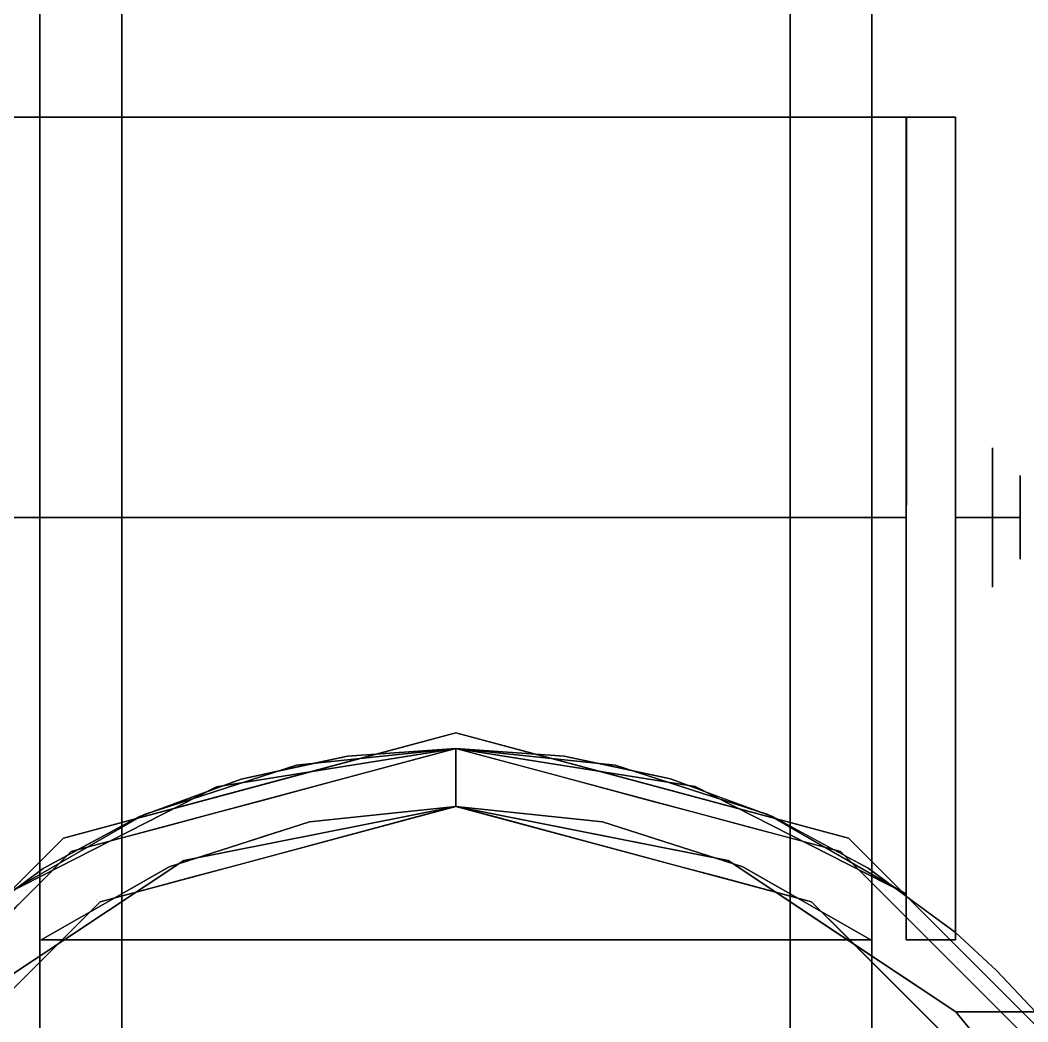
# Model space of a CAD drawing. Header units: millimetres. Extents: x -1 to 1346, y -1098 to 14.
# Drawn here: x 1257.22 to 1303.36, y -58.93 to -13.07 of the extents above; entities that cross this region are included whole.
import ezdxf

# ---------------------------------------------------------------- set-up
doc = ezdxf.new("R2010")
doc.units = ezdxf.units.MM
doc.layers.add('IQ_200_3D', color=1, linetype='Continuous')
doc.layers.add('IQ_204_3D', color=7, linetype='Continuous')

# ---------------------------------------------------------------- blocks, each defined once
blk = doc.blocks.new('hpp_cutout_2c_l_3d')
at = {"layer": 'IQ_200_3D'}
mesh = blk.add_polyface(dxfattribs=at)
corners = [(1345, 0, 50), (0, 0, 50), (0, -700, 50), (1345, -700, 50)]
mesh.append_faces([[corners[k] for k in face] for face in [(0, 1, 2, 3)]])
mesh = blk.add_polyface(dxfattribs=at)
corners = [(1345, -700, 0), (0, -700, 0), (0, 0, 0), (1345, 0, 0)]
mesh.append_faces([[corners[k] for k in face] for face in [(0, 1, 2, 3)]])

msp = doc.modelspace()

# ---------------------------------------------------------------- linework, layer by layer
at = {"layer": 'IQ_200_3D'}
msp.add_3dface([(1343, -645, 155), (2, -645, 155), (2, 0, 155), (1343, 0, 155)], dxfattribs=at)
at = {"layer": 'IQ_204_3D'}
for points, invisible_edges in [([(1258.123, -6.019, 60.489), (1258.123, -17.408, 76.165), (1258.123, -13.796, 96.569), (1258.123, 3.88, 82.473)], 10), ([(1258.123, -13.796, 5.031), (1258.123, -17.408, 25.435), (1258.123, -6.019, 41.111), (1258.123, 3.88, 19.127)], 5), ([(1296.223, -6.019, 60.489), (1296.223, 3.88, 82.473), (1296.223, -13.796, 96.569), (1296.223, -17.408, 76.165)], 5), ([(1296.223, -13.796, 5.031), (1296.223, 3.88, 19.127), (1296.223, -6.019, 41.111), (1296.223, -17.408, 25.435)], 10), ([(1258.123, -4.958, 89.521), (1258.123, -13.796, 96.569), (1296.223, -13.796, 96.569), (1296.223, -4.958, 89.521)], 10), ([(1296.223, -13.796, 5.031), (1258.123, -13.796, 5.031), (1258.123, -4.958, 12.079), (1296.223, -4.958, 12.079)], 5), ([(1261.871, -6.019, 60.489), (1261.871, -11.714, 68.327), (1258.123, -17.408, 76.165), (1258.123, -11.714, 68.327)], 10), ([(1261.871, -35.837, 57.038), (1261.871, -17.408, 76.165), (1261.871, -6.019, 60.489), (1261.871, -30.435, 53.919)], 5), ([(1261.871, -30.435, 47.681), (1261.871, -30.435, 53.919), (1261.871, -6.019, 60.489), (1261.871, -6.019, 41.111)], 10), ([(1261.871, -35.837, 44.562), (1261.871, -30.435, 47.681), (1261.871, -6.019, 41.111), (1261.871, -17.408, 25.435)], 10), ([(1292.474, -6.019, 41.111), (1292.474, -6.019, 60.489), (1292.474, -17.408, 76.165), (1292.474, -30.435, 53.919)], 12), ([(1292.474, -30.435, 53.919), (1292.474, -30.435, 47.681), (1292.474, -17.408, 25.435), (1292.474, -6.019, 41.111)], 10), ([(1292.474, -17.408, 25.435), (1296.223, -11.714, 33.273), (1296.223, -6.019, 41.111), (1292.474, -11.714, 33.273)], 5), ([(1292.474, -6.019, 60.489), (1296.223, -11.714, 68.327), (1296.223, -17.408, 76.165), (1292.474, -11.714, 68.327)], 5), ([(1258.123, -17.408, 25.435), (1261.871, -17.408, 25.435), (1261.871, -11.714, 33.273), (1258.123, -11.714, 33.273)], 5), ([(1261.871, -11.714, 68.327), (1261.871, -11.714, 68.327), (1261.871, -17.408, 76.165), (1258.123, -17.408, 76.165)], 13), ([(1296.223, -11.714, 33.273), (1296.223, -11.714, 33.273), (1292.474, -17.408, 25.435), (1296.223, -17.408, 25.435)], 6), ([(1296.223, -17.408, 76.165), (1296.223, -17.408, 76.165), (1292.474, -17.408, 76.165), (1292.474, -11.714, 68.327)], 11), ([(1296.223, -21.84, 3.195), (1296.223, -21.84, 3.195), (1258.123, -13.796, 5.031), (1296.223, -13.796, 5.031)], 6), ([(1296.223, -13.796, 96.569), (1296.223, -13.796, 96.569), (1258.123, -13.796, 96.569), (1296.223, -21.84, 98.405)], 6), ([(1258.123, -24.817, 2.515), (1258.123, -24.817, 2.515), (1258.123, -13.796, 5.031), (1296.223, -21.84, 3.195)], 13), ([(1258.123, -24.817, 99.085), (1258.123, -24.817, 99.085), (1296.223, -21.84, 98.405), (1258.123, -13.796, 96.569)], 6), ([(1258.123, -17.408, 76.165), (1258.123, -35.837, 82.153), (1258.123, -35.837, 101.6), (1258.123, -13.796, 96.569)], 8), ([(1258.123, -35.837), (1258.123, -35.837, 19.447), (1258.123, -17.408, 25.435), (1258.123, -13.796, 5.031)], 4), ([(1296.223, -17.408, 76.165), (1296.223, -13.796, 96.569), (1296.223, -35.837, 101.6), (1296.223, -35.837, 82.153)], 1), ([(1296.223, -35.837), (1296.223, -13.796, 5.031), (1296.223, -17.408, 25.435), (1296.223, -35.837, 19.447)], 2), ([(1267.334, -47.818, 109.985), (1267.334, -47.818, 109.985), (1272.201, -46.768, 109.985), (1254.273, -17.504, 109.985)], 13), ([(1277.173, -46.416, 109.985), (1277.173, -46.416, 109.985), (1254.273, -17.504, 109.985), (1272.201, -46.768, 109.985)], 6), ([(1262.659, -49.544, 109.985), (1262.659, -49.544, 109.985), (1267.334, -47.818, 109.985), (1254.273, -17.504, 109.985)], 13), ([(1254.273, -17.504, 109.985), (1254.273, -17.504, 109.985), (1254.273, -54.873, 109.985), (1258.273, -51.915, 109.985)], 9), ([(1254.273, -17.504, 109.985), (1254.273, -17.504, 109.985), (1258.273, -51.915, 109.985), (1262.659, -49.544, 109.985)], 11), ([(1254.273, -17.504, 109.985), (1277.173, -46.416, 109.985), (1282.137, -46.767, 109.985), (1300.043, -17.504, 109.985)], 5), ([(1300.043, -17.504, 109.985), (1297.784, -17.504, 105.995), (1256.532, -17.504, 105.995), (1254.273, -17.504, 109.985)], 5), ([(1256.532, -17.504, 105.995), (1256.532, -17.504, 105.995), (1262.894, -49.439, 105.995), (1256.532, -53.096, 105.995)], 2), ([(1277.173, -46.416, 105.995), (1277.173, -46.416, 105.995), (1269.875, -47.18, 105.995), (1256.532, -17.504, 105.995)], 13), ([(1262.894, -49.439, 105.995), (1262.894, -49.439, 105.995), (1256.532, -17.504, 105.995), (1269.875, -47.18, 105.995)], 6), ([(1256.532, -17.504, 105.995), (1297.813, -17.504, 105.995), (1284.471, -47.18, 105.995), (1277.173, -46.416, 105.995)], 10), ([(1258.123, -26.623, 22.441), (1261.871, -26.623, 22.441), (1261.871, -17.408, 25.435), (1258.123, -17.408, 25.435)], 5), ([(1258.123, -17.408, 76.165), (1258.123, -17.408, 76.165), (1261.871, -24.406, 78.439), (1258.123, -26.623, 79.159)], 6), ([(1261.871, -24.406, 78.439), (1261.871, -24.406, 78.439), (1258.123, -17.408, 76.165), (1261.871, -17.408, 76.165)], 6), ([(1261.871, -17.408, 76.165), (1261.871, -17.408, 76.165), (1261.871, -35.837, 57.038), (1261.871, -35.837, 82.153)], 2), ([(1261.871, -17.408, 25.435), (1261.871, -17.408, 25.435), (1261.871, -35.837, 19.447), (1261.871, -35.837, 44.562)], 9), ([(1286.997, -47.813, 109.985), (1286.997, -47.813, 109.985), (1300.043, -17.504, 109.985), (1282.137, -46.767, 109.985)], 6), ([(1291.452, -49.439, 105.995), (1291.452, -49.439, 105.995), (1284.471, -47.18, 105.995), (1297.813, -17.504, 105.995)], 13), ([(1300.043, -17.504, 109.985), (1300.043, -17.504, 109.985), (1286.997, -47.813, 109.985), (1291.665, -49.535, 109.985)], 11), ([(1297.813, -17.504, 105.995), (1297.813, -17.504, 105.995), (1297.784, -53.074, 105.995), (1291.452, -49.439, 105.995)], 9), ([(1296.046, -51.898, 109.985), (1296.046, -51.898, 109.985), (1300.043, -17.504, 109.985), (1291.665, -49.535, 109.985)], 6), ([(1292.474, -30.435, 53.919), (1292.474, -17.408, 76.165), (1292.474, -35.837, 82.153), (1292.474, -35.837, 57.038)], 1), ([(1292.474, -30.435, 47.681), (1292.474, -35.837, 44.562), (1292.474, -35.837, 19.447), (1292.474, -17.408, 25.435)], 8), ([(1296.223, -17.408, 25.435), (1296.223, -17.408, 25.435), (1292.474, -17.408, 25.435), (1296.223, -24.406, 23.161)], 6), ([(1296.223, -17.408, 76.165), (1296.223, -17.408, 76.165), (1292.474, -24.406, 78.439), (1292.474, -17.408, 76.165)], 11), ([(1296.223, -24.406, 23.161), (1296.223, -24.406, 23.161), (1292.474, -17.408, 25.435), (1292.474, -26.623, 22.441)], 11), ([(1292.474, -24.406, 78.439), (1292.474, -24.406, 78.439), (1296.223, -17.408, 76.165), (1296.223, -26.623, 79.159)], 11), ([(1300.043, -17.504, 109.985), (1300.043, -17.504, 109.985), (1296.046, -51.898, 109.985), (1300.043, -54.848, 109.985)], 2), ([(1300.043, -17.504, 109.985), (1300.043, -17.504, 52.261), (1297.784, -17.504, 52.261), (1297.784, -17.504, 105.995)], 8), ([(1297.784, -17.504, 52.261), (1297.784, -18.146, 47.385), (1297.784, -20.028, 42.842), (1297.784, -53.074, 52.717)], 12), ([(1297.784, -53.074, 105.995), (1297.784, -17.504, 105.995), (1297.784, -17.504, 52.261), (1297.784, -53.074, 52.717)], 4), ([(1300.043, -17.504, 52.261), (1300.043, -18.146, 47.385), (1297.784, -18.146, 47.385), (1297.784, -17.504, 52.261)], 2), ([(1300.043, -18.146, 47.385), (1300.043, -17.504, 52.261), (1300.043, -17.504, 109.985), (1300.043, -54.848, 52.717)], 12), ([(1300.043, -17.504, 109.985), (1300.043, -17.504, 109.985), (1300.043, -54.848, 109.985), (1300.043, -54.848, 52.717)], 9), ([(1300.043, -18.146, 47.385), (1300.043, -20.028, 42.842), (1297.784, -20.028, 42.842), (1297.784, -18.146, 47.385)], 10), ([(1300.043, -23.022, 38.941), (1300.043, -20.028, 42.842), (1300.043, -18.146, 47.385), (1300.043, -54.848, 52.717)], 12), ([(1297.784, -20.028, 42.842), (1297.784, -20.028, 42.842), (1297.784, -23.022, 38.941), (1297.784, -53.074, 52.717)], 13), ([(1300.043, -20.028, 42.842), (1300.043, -23.022, 38.941), (1297.784, -23.022, 38.941), (1297.784, -20.028, 42.842)], 10), ([(1258.123, -24.817, 2.515), (1258.123, -24.817, 2.515), (1296.223, -21.84, 3.195), (1296.223, -35.837)], 11), ([(1296.223, -21.84, 98.405), (1296.223, -21.84, 98.405), (1258.123, -24.817, 99.085), (1296.223, -35.837, 101.6)], 6), ([(1297.784, -23.022, 38.941), (1297.784, -26.923, 35.947), (1297.784, -31.466, 34.065), (1297.784, -53.074, 52.717)], 12), ([(1300.043, -23.022, 38.941), (1300.043, -26.923, 35.947), (1297.784, -26.923, 35.947), (1297.784, -23.022, 38.941)], 10), ([(1300.043, -31.466, 34.065), (1300.043, -26.923, 35.947), (1300.043, -23.022, 38.941), (1300.043, -54.848, 52.717)], 12), ([(1258.123, -26.623, 79.159), (1258.123, -26.623, 79.159), (1261.871, -24.406, 78.439), (1261.871, -30.122, 80.296)], 11), ([(1296.223, -30.122, 21.304), (1296.223, -30.122, 21.304), (1296.223, -24.406, 23.161), (1292.474, -26.623, 22.441)], 13), ([(1292.474, -30.122, 80.296), (1292.474, -30.122, 80.296), (1292.474, -24.406, 78.439), (1296.223, -26.623, 79.159)], 13), ([(1258.123, -24.817, 2.515), (1258.123, -24.817, 2.515), (1296.223, -35.837), (1258.123, -35.837)], 2), ([(1258.123, -24.817, 99.085), (1258.123, -24.817, 99.085), (1258.123, -35.837, 101.6), (1296.223, -35.837, 101.6)], 9), ([(1258.123, -35.837, 19.447), (1261.871, -35.837, 19.447), (1261.871, -26.623, 22.441), (1258.123, -26.623, 22.441)], 4), ([(1258.123, -26.623, 79.159), (1258.123, -26.623, 79.159), (1261.871, -30.122, 80.296), (1258.123, -35.837, 82.153)], 6), ([(1296.223, -35.837, 82.153), (1296.223, -35.837, 82.153), (1292.474, -30.122, 80.296), (1296.223, -26.623, 79.159)], 6), ([(1292.474, -35.837, 19.447), (1292.474, -35.837, 19.447), (1296.223, -30.122, 21.304), (1292.474, -26.623, 22.441)], 6), ([(1300.043, -26.923, 35.947), (1300.043, -31.466, 34.065), (1297.784, -31.466, 34.065), (1297.784, -26.923, 35.947)], 10), ([(1256.532, -35.837, 44.562), (1256.532, -30.435, 47.681), (1261.871, -30.435, 47.681), (1261.871, -35.837, 44.562)], 2), ([(1261.871, -30.435, 53.919), (1261.871, -30.435, 47.681), (1256.532, -30.435, 47.681), (1256.532, -30.435, 53.919)], 10), ([(1256.532, -30.435, 53.919), (1256.532, -35.837, 57.038), (1261.871, -35.837, 57.038), (1261.871, -30.435, 53.919)], 8), ([(1261.871, -30.122, 80.296), (1261.871, -30.122, 80.296), (1261.871, -35.837, 82.153), (1258.123, -35.837, 82.153)], 9), ([(1296.223, -30.122, 21.304), (1296.223, -30.122, 21.304), (1292.474, -35.837, 19.447), (1296.223, -35.837, 19.447)], 2), ([(1292.474, -30.122, 80.296), (1292.474, -30.122, 80.296), (1296.223, -35.837, 82.153), (1292.474, -35.837, 82.153)], 2), ([(1292.474, -30.435, 47.681), (1297.784, -30.435, 47.681), (1297.784, -35.837, 44.562), (1292.474, -35.837, 44.562)], 1), ([(1292.474, -30.435, 53.919), (1297.784, -30.435, 53.919), (1297.784, -30.435, 47.681), (1292.474, -30.435, 47.681)], 5), ([(1292.474, -35.837, 57.038), (1297.784, -35.837, 57.038), (1297.784, -30.435, 53.919), (1292.474, -30.435, 53.919)], 4), ([(1297.784, -30.435, 47.681), (1297.784, -30.435, 53.919), (1297.784, -35.837, 57.038), (1297.784, -35.837, 50.8)], 8), ([(1297.784, -35.837, 50.8), (1297.784, -35.837, 50.8), (1297.784, -35.837, 44.562), (1297.784, -30.435, 47.681)], 9), ([(1297.784, -31.466, 34.065), (1297.784, -36.342, 33.423), (1297.784, -41.217, 34.065), (1297.784, -53.074, 52.717)], 12), ([(1297.784, -36.342, 33.423), (1297.784, -31.466, 34.065), (1300.043, -31.466, 34.065), (1300.043, -36.342, 33.423)], 10), ([(1300.043, -41.217, 34.065), (1300.043, -36.342, 33.423), (1300.043, -31.466, 34.065), (1300.043, -54.848, 52.717)], 12), ([(1300.043, -32.65, 50.8), (1301.747, -32.65, 50.8), (1301.747, -35.837, 47.612), (1300.043, -35.837, 47.612)], 1), ([(1301.747, -32.65, 50.8), (1300.043, -32.65, 50.8), (1300.043, -35.837, 53.988), (1301.747, -35.837, 53.988)], 1), ([(1301.747, -32.65, 50.8), (1303.017, -33.92, 50.8), (1303.017, -35.837, 48.882), (1301.747, -35.837, 47.612)], 1), ([(1301.747, -35.837, 53.988), (1301.747, -35.837, 53.988), (1303.017, -35.837, 52.718), (1301.747, -32.65, 50.8)], 4), ([(1303.017, -33.92, 50.8), (1303.017, -33.92, 50.8), (1301.747, -32.65, 50.8), (1303.017, -35.837, 52.718)], 6), ([(1256.532, -35.837, 57.038), (1256.532, -41.239, 53.919), (1261.871, -41.239, 53.919), (1261.871, -35.837, 57.038)], 2), ([(1256.532, -41.239, 47.681), (1256.532, -35.837, 44.562), (1261.871, -35.837, 44.562), (1261.871, -41.239, 47.681)], 8), ([(1258.123, -46.858, 99.085), (1258.123, -46.858, 99.085), (1296.223, -35.837, 101.6), (1258.123, -35.837, 101.6)], 2), ([(1258.123, -46.858, 99.085), (1258.123, -46.858, 99.085), (1296.223, -49.835, 98.405), (1296.223, -35.837, 101.6)], 11), ([(1296.223, -49.835, 3.195), (1296.223, -49.835, 3.195), (1258.123, -46.858, 2.515), (1296.223, -35.837)], 6), ([(1258.123, -46.858, 2.515), (1258.123, -46.858, 2.515), (1258.123, -35.837), (1296.223, -35.837)], 9), ([(1258.123, -54.266, 76.165), (1258.123, -57.879, 96.569), (1258.123, -35.837, 101.6), (1258.123, -35.837, 82.153)], 1), ([(1258.123, -35.837), (1258.123, -57.879, 5.031), (1258.123, -54.266, 25.435), (1258.123, -35.837, 19.447)], 2), ([(1258.123, -35.837, 82.153), (1261.871, -35.837, 82.153), (1261.871, -45.052, 79.159), (1258.123, -45.052, 79.159)], 4), ([(1261.871, -41.553, 21.304), (1261.871, -41.553, 21.304), (1261.871, -35.837, 19.447), (1258.123, -35.837, 19.447)], 9), ([(1258.123, -45.052, 22.441), (1258.123, -45.052, 22.441), (1261.871, -41.553, 21.304), (1258.123, -35.837, 19.447)], 6), ([(1261.871, -41.239, 53.919), (1261.871, -54.266, 76.165), (1261.871, -35.837, 82.153), (1261.871, -35.837, 57.038)], 1), ([(1261.871, -35.837, 44.562), (1261.871, -54.266, 25.435), (1261.871, -65.656, 41.111), (1261.871, -41.239, 47.681)], 5), ([(1261.871, -35.837, 19.447), (1261.871, -35.837, 19.447), (1261.871, -54.266, 25.435), (1261.871, -35.837, 44.562)], 4), ([(1292.474, -35.837, 57.038), (1292.474, -54.266, 76.165), (1292.474, -65.656, 60.489), (1292.474, -41.239, 53.919)], 5), ([(1292.474, -54.266, 76.165), (1292.474, -54.266, 76.165), (1292.474, -35.837, 57.038), (1292.474, -35.837, 82.153)], 2), ([(1292.474, -35.837, 44.562), (1292.474, -41.239, 47.681), (1292.474, -65.656, 41.111), (1292.474, -54.266, 25.435)], 10), ([(1292.474, -35.837, 44.562), (1292.474, -35.837, 44.562), (1292.474, -54.266, 25.435), (1292.474, -35.837, 19.447)], 2), ([(1296.223, -41.553, 80.296), (1296.223, -41.553, 80.296), (1292.474, -35.837, 82.153), (1296.223, -35.837, 82.153)], 2), ([(1292.474, -41.553, 21.304), (1292.474, -41.553, 21.304), (1296.223, -35.837, 19.447), (1292.474, -35.837, 19.447)], 2), ([(1296.223, -35.837, 19.447), (1296.223, -35.837, 19.447), (1292.474, -41.553, 21.304), (1296.223, -45.052, 22.441)], 6), ([(1292.474, -35.837, 82.153), (1292.474, -35.837, 82.153), (1296.223, -41.553, 80.296), (1292.474, -45.052, 79.159)], 6), ([(1292.474, -41.239, 53.919), (1297.784, -41.239, 53.919), (1297.784, -35.837, 57.038), (1292.474, -35.837, 57.038)], 1), ([(1292.474, -35.837, 44.562), (1297.784, -35.837, 44.562), (1297.784, -41.239, 47.681), (1292.474, -41.239, 47.681)], 4), ([(1296.223, -54.266, 76.165), (1296.223, -35.837, 82.153), (1296.223, -35.837, 101.6), (1296.223, -57.879, 96.569)], 8), ([(1296.223, -35.837), (1296.223, -35.837, 19.447), (1296.223, -54.266, 25.435), (1296.223, -57.879, 5.031)], 4), ([(1297.784, -41.239, 47.681), (1297.784, -35.837, 50.8), (1297.784, -35.837, 57.038), (1297.784, -41.239, 53.919)], 1), ([(1297.784, -35.837, 50.8), (1297.784, -35.837, 50.8), (1297.784, -41.239, 47.681), (1297.784, -35.837, 44.562)], 2), ([(1300.043, -39.025, 50.8), (1301.747, -39.025, 50.8), (1301.747, -35.837, 53.988), (1300.043, -35.837, 53.988)], 1), ([(1301.747, -39.025, 50.8), (1300.043, -39.025, 50.8), (1300.043, -35.837, 47.612), (1301.747, -35.837, 47.612)], 1), ([(1301.747, -35.837, 53.988), (1301.747, -35.837, 53.988), (1303.017, -37.755, 50.8), (1303.017, -35.837, 52.718)], 2), ([(1301.747, -39.025, 50.8), (1301.747, -39.025, 50.8), (1303.017, -37.755, 50.8), (1301.747, -35.837, 53.988)], 6), ([(1301.747, -35.837, 47.612), (1301.747, -35.837, 47.612), (1303.017, -35.837, 48.882), (1301.747, -39.025, 50.8)], 4), ([(1303.017, -37.755, 50.8), (1303.017, -37.755, 50.8), (1301.747, -39.025, 50.8), (1303.017, -35.837, 48.882)], 6), ([(1300.043, -36.342, 33.423), (1300.043, -41.217, 34.065), (1297.784, -41.217, 34.065), (1297.784, -36.342, 33.423)], 10), ([(1261.871, -41.239, 47.681), (1261.871, -41.239, 53.919), (1256.532, -41.239, 53.919), (1256.532, -41.239, 47.681)], 10), ([(1261.871, -65.656, 41.111), (1261.871, -65.656, 60.489), (1261.871, -54.266, 76.165), (1261.871, -41.239, 53.919)], 12), ([(1261.871, -41.239, 53.919), (1261.871, -41.239, 53.919), (1261.871, -41.239, 47.681), (1261.871, -65.656, 41.111)], 13), ([(1292.474, -41.239, 47.681), (1292.474, -41.239, 53.919), (1292.474, -65.656, 60.489), (1292.474, -65.656, 41.111)], 10), ([(1292.474, -41.239, 47.681), (1297.784, -41.239, 47.681), (1297.784, -41.239, 53.919), (1292.474, -41.239, 53.919)], 5), ([(1297.784, -49.662, 38.941), (1297.784, -53.074, 52.717), (1297.784, -41.217, 34.065), (1297.784, -45.76, 35.947)], 3), ([(1300.043, -41.217, 34.065), (1300.043, -45.76, 35.947), (1297.784, -45.76, 35.947), (1297.784, -41.217, 34.065)], 10), ([(1300.043, -54.848, 52.717), (1300.043, -54.848, 52.717), (1300.043, -45.76, 35.947), (1300.043, -41.217, 34.065)], 11), ([(1258.123, -45.052, 22.441), (1258.123, -45.052, 22.441), (1261.871, -47.269, 23.161), (1261.871, -41.553, 21.304)], 11), ([(1296.223, -41.553, 80.296), (1296.223, -41.553, 80.296), (1296.223, -47.269, 78.439), (1292.474, -45.052, 79.159)], 13), ([(1292.474, -41.553, 21.304), (1292.474, -41.553, 21.304), (1292.474, -47.269, 23.161), (1296.223, -45.052, 22.441)], 13), ([(1258.123, -45.052, 79.159), (1261.871, -45.052, 79.159), (1261.871, -54.266, 76.165), (1258.123, -54.266, 76.165)], 5), ([(1258.123, -54.266, 25.435), (1258.123, -54.266, 25.435), (1261.871, -47.269, 23.161), (1258.123, -45.052, 22.441)], 6), ([(1296.223, -47.269, 78.439), (1296.223, -47.269, 78.439), (1292.474, -54.266, 76.165), (1292.474, -45.052, 79.159)], 11), ([(1292.474, -47.269, 23.161), (1292.474, -47.269, 23.161), (1296.223, -54.266, 25.435), (1296.223, -45.052, 22.441)], 11), ([(1268.188, -48.112, 155), (1268.188, -48.112, 155), (1277.173, -45.704, 155), (1268.9, -47.921, 117.107)], 13), ([(1277.173, -45.704, 117.107), (1277.173, -45.704, 117.107), (1268.9, -47.921, 117.107), (1277.173, -45.704, 155)], 4), ([(1286.158, -48.112, 155), (1286.158, -48.112, 155), (1285.446, -47.921, 117.107), (1277.173, -45.704, 155)], 6), ([(1285.446, -47.921, 117.107), (1285.446, -47.921, 117.107), (1277.173, -45.704, 117.107), (1277.173, -45.704, 155)], 9), ([(1300.043, -45.76, 35.947), (1300.043, -49.662, 38.941), (1297.784, -49.662, 38.941), (1297.784, -45.76, 35.947)], 10), ([(1300.043, -45.76, 35.947), (1300.043, -54.848, 52.717), (1300.043, -52.655, 42.842), (1300.043, -49.662, 38.941)], 3), ([(1260.885, -53.434, 116.938), (1277.173, -49.07, 116.938), (1277.173, -46.416, 116.938), (1259.558, -51.136, 116.938)], 8), ([(1264.713, -51.547, 52.717), (1266.203, -48.167, 52.717), (1277.173, -46.416, 52.717), (1277.173, -49.07, 52.717)], 1), ([(1266.203, -48.167, 52.717), (1266.203, -48.167, 52.717), (1269.875, -47.18, 105.995), (1277.173, -46.416, 52.717)], 6), ([(1269.875, -47.18, 105.995), (1269.875, -47.18, 105.995), (1277.173, -46.416, 105.995), (1277.173, -46.416, 52.717)], 9), ([(1272.201, -46.768, 109.985), (1272.201, -46.768, 109.985), (1272.769, -47.596, 116.938), (1277.173, -46.416, 109.985)], 6), ([(1277.173, -46.416, 116.938), (1277.173, -46.416, 116.938), (1277.173, -46.416, 109.985), (1272.769, -47.596, 116.938)], 4), ([(1293.46, -53.434, 116.938), (1294.788, -51.136, 116.938), (1277.173, -46.416, 116.938), (1277.173, -49.07, 116.938)], 1), ([(1281.577, -47.596, 116.938), (1281.577, -47.596, 116.938), (1277.173, -46.416, 109.985), (1277.173, -46.416, 116.938)], 2), ([(1281.577, -47.596, 116.938), (1281.577, -47.596, 116.938), (1282.137, -46.767, 109.985), (1277.173, -46.416, 109.985)], 11), ([(1277.173, -46.416, 52.717), (1277.173, -46.416, 52.717), (1277.173, -46.416, 105.995), (1284.471, -47.18, 105.995)], 9), ([(1284.471, -47.18, 105.995), (1284.471, -47.18, 105.995), (1288.126, -48.162, 52.717), (1277.173, -46.416, 52.717)], 11), ([(1288.126, -48.162, 52.717), (1288.126, -48.162, 52.717), (1277.173, -49.07, 52.717), (1277.173, -46.416, 52.717)], 2), ([(1258.123, -46.858, 99.085), (1258.123, -46.858, 99.085), (1258.123, -57.879, 96.569), (1296.223, -49.835, 98.405)], 13), ([(1258.123, -46.858, 2.515), (1258.123, -46.858, 2.515), (1296.223, -49.835, 3.195), (1258.123, -57.879, 5.031)], 6), ([(1269.767, -47.293, 109.985), (1269.767, -47.293, 109.985), (1270.567, -48.186, 116.938), (1272.201, -46.768, 109.985)], 6), ([(1272.769, -47.596, 116.938), (1272.769, -47.596, 116.938), (1272.201, -46.768, 109.985), (1270.567, -48.186, 116.938)], 6), ([(1281.577, -47.596, 116.938), (1281.577, -47.596, 116.938), (1283.778, -48.186, 116.938), (1282.137, -46.767, 109.985)], 13), ([(1284.567, -47.29, 109.985), (1284.567, -47.29, 109.985), (1282.137, -46.767, 109.985), (1283.778, -48.186, 116.938)], 13), ([(1261.871, -47.269, 23.161), (1261.871, -47.269, 23.161), (1258.123, -54.266, 25.435), (1261.871, -54.266, 25.435)], 6), ([(1269.875, -47.18, 105.995), (1269.875, -47.18, 105.995), (1266.203, -48.167, 52.717), (1262.894, -49.439, 105.995)], 6), ([(1269.767, -47.293, 109.985), (1269.767, -47.293, 109.985), (1267.334, -47.818, 109.985), (1268.366, -48.776, 116.938)], 13), ([(1270.567, -48.186, 116.938), (1270.567, -48.186, 116.938), (1269.767, -47.293, 109.985), (1268.366, -48.776, 116.938)], 6), ([(1283.778, -48.186, 116.938), (1283.778, -48.186, 116.938), (1285.98, -48.776, 116.938), (1284.567, -47.29, 109.985)], 13), ([(1291.452, -49.439, 105.995), (1291.452, -49.439, 105.995), (1288.126, -48.162, 52.717), (1284.471, -47.18, 105.995)], 6), ([(1286.997, -47.813, 109.985), (1286.997, -47.813, 109.985), (1284.567, -47.29, 109.985), (1285.98, -48.776, 116.938)], 13), ([(1296.223, -54.266, 76.165), (1296.223, -54.266, 76.165), (1292.474, -54.266, 76.165), (1296.223, -47.269, 78.439)], 6), ([(1296.223, -54.266, 25.435), (1296.223, -54.266, 25.435), (1292.474, -47.269, 23.161), (1292.474, -54.266, 25.435)], 11), ([(1268.188, -48.112, 155), (1268.188, -48.112, 155), (1268.9, -47.921, 117.107), (1259.202, -50.519, 117.107)], 11), ([(1267.334, -47.818, 109.985), (1267.334, -47.818, 109.985), (1264.997, -48.681, 109.985), (1266.164, -49.366, 116.938)], 13), ([(1266.164, -49.366, 116.938), (1266.164, -49.366, 116.938), (1268.366, -48.776, 116.938), (1267.334, -47.818, 109.985)], 13), ([(1285.446, -47.921, 117.107), (1285.446, -47.921, 117.107), (1286.158, -48.112, 155), (1295.143, -50.519, 117.107)], 6), ([(1288.182, -49.366, 116.938), (1288.182, -49.366, 116.938), (1286.997, -47.813, 109.985), (1285.98, -48.776, 116.938)], 6), ([(1289.331, -48.674, 109.985), (1289.331, -48.674, 109.985), (1286.997, -47.813, 109.985), (1288.182, -49.366, 116.938)], 13), ([(1262.894, -49.439, 105.995), (1262.894, -49.439, 105.995), (1266.203, -48.167, 52.717), (1256.532, -53.096, 52.717)], 11), ([(1266.203, -48.167, 52.717), (1264.713, -51.547, 52.717), (1256.532, -55.179, 52.717), (1256.532, -53.096, 52.717)], 3), ([(1259.202, -50.519, 155), (1259.202, -50.519, 155), (1268.188, -48.112, 155), (1259.202, -50.519, 117.107)], 13), ([(1277.173, -49.07, 52.717), (1288.126, -48.162, 52.717), (1297.784, -53.074, 52.717), (1289.632, -51.547, 52.717)], 5), ([(1295.143, -50.519, 117.107), (1295.143, -50.519, 117.107), (1286.158, -48.112, 155), (1295.143, -50.519, 155)], 11), ([(1288.126, -48.162, 52.717), (1288.126, -48.162, 52.717), (1291.452, -49.439, 105.995), (1297.784, -53.074, 52.717)], 6), ([(1263.962, -49.956, 116.938), (1263.962, -49.956, 116.938), (1264.997, -48.681, 109.985), (1262.659, -49.544, 109.985)], 11), ([(1266.164, -49.366, 116.938), (1266.164, -49.366, 116.938), (1264.997, -48.681, 109.985), (1263.962, -49.956, 116.938)], 6), ([(1288.182, -49.366, 116.938), (1288.182, -49.366, 116.938), (1290.384, -49.956, 116.938), (1289.331, -48.674, 109.985)], 13), ([(1291.665, -49.535, 109.985), (1291.665, -49.535, 109.985), (1289.331, -48.674, 109.985), (1290.384, -49.956, 116.938)], 13), ([(1283.883, -49.769, 109.985), (1283.883, -49.769, 109.985), (1277.173, -49.07, 109.985), (1270.463, -49.769, 109.985)], 9), ([(1270.463, -49.769, 105.995), (1270.463, -49.769, 105.995), (1277.173, -49.07, 105.995), (1296.165, -55.179, 105.995)], 13), ([(1277.173, -49.07, 105.995), (1277.173, -49.07, 105.995), (1270.463, -49.769, 105.995), (1270.943, -50.308, 52.717)], 13), ([(1277.173, -49.07, 52.717), (1277.173, -49.07, 52.717), (1277.173, -49.07, 105.995), (1270.943, -50.308, 52.717)], 4), ([(1275.137, -49.615, 116.938), (1275.137, -49.615, 116.938), (1273.818, -49.419, 109.985), (1275.495, -49.245, 109.985)], 11), ([(1275.495, -49.245, 109.985), (1275.495, -49.245, 109.985), (1277.173, -49.07, 116.938), (1275.137, -49.615, 116.938)], 11), ([(1277.173, -49.07, 116.938), (1277.173, -49.07, 116.938), (1275.495, -49.245, 109.985), (1277.173, -49.07, 109.985)], 2), ([(1277.173, -49.07, 105.995), (1283.883, -49.769, 105.995), (1290.305, -51.834, 105.995), (1296.165, -55.179, 105.995)], 8), ([(1283.403, -50.308, 52.717), (1283.403, -50.308, 52.717), (1277.173, -49.07, 105.995), (1277.173, -49.07, 52.717)], 2), ([(1278.85, -49.245, 109.985), (1278.85, -49.245, 109.985), (1277.173, -49.07, 116.938), (1277.173, -49.07, 109.985)], 2), ([(1277.173, -49.07, 105.995), (1277.173, -49.07, 105.995), (1283.403, -50.308, 52.717), (1283.883, -49.769, 105.995)], 6), ([(1277.173, -49.07, 116.938), (1277.173, -49.07, 116.938), (1278.85, -49.245, 109.985), (1279.209, -49.615, 116.938)], 6), ([(1278.85, -49.245, 109.985), (1278.85, -49.245, 109.985), (1280.528, -49.419, 109.985), (1279.209, -49.615, 116.938)], 13), ([(1256.532, -53.096, 52.717), (1256.532, -53.096, 52.717), (1256.532, -53.096, 105.995), (1262.894, -49.439, 105.995)], 9), ([(1296.223, -49.835, 98.405), (1296.223, -49.835, 98.405), (1258.123, -57.879, 96.569), (1296.223, -57.879, 96.569)], 6), ([(1296.223, -57.879, 5.031), (1296.223, -57.879, 5.031), (1258.123, -57.879, 5.031), (1296.223, -49.835, 3.195)], 6), ([(1283.883, -49.769, 109.985), (1270.463, -49.769, 109.985), (1264.04, -51.834, 109.985), (1258.181, -55.179, 109.985)], 9), ([(1296.165, -55.179, 109.985), (1290.305, -51.834, 109.985), (1283.883, -49.769, 109.985), (1258.181, -55.179, 109.985)], 4), ([(1258.181, -55.179, 105.995), (1264.04, -51.834, 105.995), (1270.463, -49.769, 105.995), (1296.165, -55.179, 105.995)], 4), ([(1261.76, -50.546, 116.938), (1261.76, -50.546, 116.938), (1262.659, -49.544, 109.985), (1260.466, -50.729, 109.985)], 11), ([(1261.76, -50.546, 116.938), (1261.76, -50.546, 116.938), (1263.962, -49.956, 116.938), (1262.659, -49.544, 109.985)], 13), ([(1264.04, -51.834, 105.995), (1264.04, -51.834, 105.995), (1264.713, -51.547, 52.717), (1270.463, -49.769, 105.995)], 6), ([(1270.463, -49.769, 105.995), (1270.463, -49.769, 105.995), (1264.713, -51.547, 52.717), (1270.943, -50.308, 52.717)], 11), ([(1269.029, -51.252, 116.938), (1269.029, -51.252, 116.938), (1268.857, -50.285, 109.985), (1270.463, -49.769, 109.985)], 11), ([(1270.463, -49.769, 109.985), (1270.463, -49.769, 109.985), (1271.065, -50.707, 116.938), (1269.029, -51.252, 116.938)], 11), ([(1272.14, -49.594, 109.985), (1272.14, -49.594, 109.985), (1271.065, -50.707, 116.938), (1270.463, -49.769, 109.985)], 6), ([(1271.065, -50.707, 116.938), (1271.065, -50.707, 116.938), (1272.14, -49.594, 109.985), (1273.101, -50.161, 116.938)], 6), ([(1273.101, -50.161, 116.938), (1273.101, -50.161, 116.938), (1272.14, -49.594, 109.985), (1273.818, -49.419, 109.985)], 11), ([(1275.137, -49.615, 116.938), (1275.137, -49.615, 116.938), (1273.101, -50.161, 116.938), (1273.818, -49.419, 109.985)], 13), ([(1280.528, -49.419, 109.985), (1280.528, -49.419, 109.985), (1281.245, -50.161, 116.938), (1279.209, -49.615, 116.938)], 11), ([(1281.245, -50.161, 116.938), (1281.245, -50.161, 116.938), (1280.528, -49.419, 109.985), (1282.206, -49.594, 109.985)], 11), ([(1283.281, -50.707, 116.938), (1283.281, -50.707, 116.938), (1281.245, -50.161, 116.938), (1282.206, -49.594, 109.985)], 13), ([(1283.281, -50.707, 116.938), (1283.281, -50.707, 116.938), (1282.206, -49.594, 109.985), (1283.883, -49.769, 109.985)], 11), ([(1283.883, -49.769, 109.985), (1283.883, -49.769, 109.985), (1285.317, -51.252, 116.938), (1283.281, -50.707, 116.938)], 11), ([(1283.403, -50.308, 52.717), (1283.403, -50.308, 52.717), (1289.632, -51.547, 52.717), (1283.883, -49.769, 105.995)], 13), ([(1290.305, -51.834, 105.995), (1290.305, -51.834, 105.995), (1283.883, -49.769, 105.995), (1289.632, -51.547, 52.717)], 13), ([(1285.317, -51.252, 116.938), (1285.317, -51.252, 116.938), (1283.883, -49.769, 109.985), (1285.489, -50.285, 109.985)], 11), ([(1290.384, -49.956, 116.938), (1290.384, -49.956, 116.938), (1292.586, -50.546, 116.938), (1291.665, -49.535, 109.985)], 13), ([(1297.784, -53.074, 52.717), (1297.784, -53.074, 52.717), (1291.452, -49.439, 105.995), (1297.813, -53.096, 105.995)], 2), ([(1291.665, -49.535, 109.985), (1291.665, -49.535, 109.985), (1292.586, -50.546, 116.938), (1293.856, -50.716, 109.985)], 6), ([(1297.784, -54.537, 47.385), (1297.784, -53.074, 52.717), (1297.784, -49.662, 38.941), (1297.784, -52.655, 42.842)], 3), ([(1300.043, -49.662, 38.941), (1300.043, -52.655, 42.842), (1297.784, -52.655, 42.842), (1297.784, -49.662, 38.941)], 10), ([(1269.029, -51.252, 116.938), (1269.029, -51.252, 116.938), (1267.251, -50.802, 109.985), (1268.857, -50.285, 109.985)], 11), ([(1285.317, -51.252, 116.938), (1285.317, -51.252, 116.938), (1285.489, -50.285, 109.985), (1287.094, -50.802, 109.985)], 11), ([(1252.625, -57.097, 155), (1259.202, -50.519, 155), (1259.202, -50.519, 117.107), (1252.625, -57.097, 117.107)], 10), ([(1260.466, -50.729, 109.985), (1260.466, -50.729, 109.985), (1258.273, -51.915, 109.985), (1259.558, -51.136, 116.938)], 13), ([(1260.466, -50.729, 109.985), (1260.466, -50.729, 109.985), (1259.558, -51.136, 116.938), (1261.76, -50.546, 116.938)], 11), ([(1294.788, -51.136, 116.938), (1294.788, -51.136, 116.938), (1293.856, -50.716, 109.985), (1292.586, -50.546, 116.938)], 6), ([(1296.046, -51.898, 109.985), (1296.046, -51.898, 109.985), (1293.856, -50.716, 109.985), (1294.788, -51.136, 116.938)], 13), ([(1301.721, -57.097, 155), (1301.721, -57.097, 117.107), (1295.143, -50.519, 117.107), (1295.143, -50.519, 155)], 5), ([(1259.558, -51.136, 116.938), (1246.663, -64.03, 116.938), (1248.962, -65.358, 116.938), (1260.885, -53.434, 116.938)], 10), ([(1257.946, -52.747, 116.938), (1257.946, -52.747, 116.938), (1259.558, -51.136, 116.938), (1258.273, -51.915, 109.985)], 13), ([(1266.993, -51.798, 116.938), (1266.993, -51.798, 116.938), (1265.646, -51.318, 109.985), (1267.251, -50.802, 109.985)], 11), ([(1267.251, -50.802, 109.985), (1267.251, -50.802, 109.985), (1269.029, -51.252, 116.938), (1266.993, -51.798, 116.938)], 11), ([(1287.094, -50.802, 109.985), (1287.094, -50.802, 109.985), (1287.353, -51.798, 116.938), (1285.317, -51.252, 116.938)], 11), ([(1288.7, -51.318, 109.985), (1288.7, -51.318, 109.985), (1287.353, -51.798, 116.938), (1287.094, -50.802, 109.985)], 6), ([(1305.384, -65.358, 116.938), (1307.682, -64.03, 116.938), (1294.788, -51.136, 116.938), (1293.46, -53.434, 116.938)], 5), ([(1294.788, -51.136, 116.938), (1294.788, -51.136, 116.938), (1296.399, -52.747, 116.938), (1296.046, -51.898, 109.985)], 13), ([(1264.713, -51.547, 52.717), (1264.713, -51.547, 52.717), (1254.28, -58.471, 52.717), (1256.532, -55.179, 52.717)], 13), ([(1264.713, -51.547, 52.717), (1264.713, -51.547, 52.717), (1264.04, -51.834, 105.995), (1259.497, -55.009, 52.717)], 6), ([(1264.957, -52.343, 116.938), (1264.957, -52.343, 116.938), (1264.04, -51.834, 109.985), (1265.646, -51.318, 109.985)], 11), ([(1265.646, -51.318, 109.985), (1265.646, -51.318, 109.985), (1266.993, -51.798, 116.938), (1264.957, -52.343, 116.938)], 11), ([(1287.353, -51.798, 116.938), (1287.353, -51.798, 116.938), (1288.7, -51.318, 109.985), (1289.389, -52.343, 116.938)], 6), ([(1289.389, -52.343, 116.938), (1289.389, -52.343, 116.938), (1288.7, -51.318, 109.985), (1290.305, -51.834, 109.985)], 11), ([(1297.784, -55.179, 52.717), (1297.784, -55.179, 52.717), (1289.632, -51.547, 52.717), (1297.784, -53.074, 52.717)], 6), ([(1300.066, -58.471, 52.717), (1300.066, -58.471, 52.717), (1289.632, -51.547, 52.717), (1297.784, -55.179, 52.717)], 13), ([(1294.849, -55.009, 52.717), (1294.849, -55.009, 52.717), (1290.305, -51.834, 105.995), (1289.632, -51.547, 52.717)], 6), ([(1258.273, -51.915, 109.985), (1258.273, -51.915, 109.985), (1256.273, -53.394, 109.985), (1257.946, -52.747, 116.938)], 13), ([(1264.04, -51.834, 105.995), (1264.04, -51.834, 105.995), (1258.181, -55.179, 105.995), (1259.497, -55.009, 52.717)], 13), ([(1262.921, -52.889, 116.938), (1262.921, -52.889, 116.938), (1262.575, -52.671, 109.985), (1264.04, -51.834, 109.985)], 11), ([(1264.04, -51.834, 109.985), (1264.04, -51.834, 109.985), (1264.957, -52.343, 116.938), (1262.921, -52.889, 116.938)], 11), ([(1290.305, -51.834, 109.985), (1290.305, -51.834, 109.985), (1291.424, -52.889, 116.938), (1289.389, -52.343, 116.938)], 11), ([(1290.305, -51.834, 105.995), (1290.305, -51.834, 105.995), (1294.849, -55.009, 52.717), (1296.165, -55.179, 105.995)], 6), ([(1291.424, -52.889, 116.938), (1291.424, -52.889, 116.938), (1290.305, -51.834, 109.985), (1291.77, -52.671, 109.985)], 11), ([(1296.046, -51.898, 109.985), (1296.046, -51.898, 109.985), (1296.399, -52.747, 116.938), (1298.045, -53.373, 109.985)], 6), ([(1257.946, -52.747, 116.938), (1257.946, -52.747, 116.938), (1256.273, -53.394, 109.985), (1256.334, -54.359, 116.938)], 6), ([(1260.885, -53.434, 116.938), (1260.885, -53.434, 116.938), (1262.575, -52.671, 109.985), (1262.921, -52.889, 116.938)], 6), ([(1260.885, -53.434, 116.938), (1260.885, -53.434, 116.938), (1261.111, -53.507, 109.985), (1262.575, -52.671, 109.985)], 11), ([(1291.77, -52.671, 109.985), (1291.77, -52.671, 109.985), (1293.46, -53.434, 116.938), (1291.424, -52.889, 116.938)], 11), ([(1293.46, -53.434, 116.938), (1293.46, -53.434, 116.938), (1291.77, -52.671, 109.985), (1293.235, -53.507, 109.985)], 11), ([(1298.011, -54.359, 116.938), (1298.011, -54.359, 116.938), (1298.045, -53.373, 109.985), (1296.399, -52.747, 116.938)], 6), ([(1300.043, -52.655, 42.842), (1300.043, -54.537, 47.385), (1297.784, -54.537, 47.385), (1297.784, -52.655, 42.842)], 10), ([(1300.043, -55.179, 52.261), (1300.043, -54.537, 47.385), (1300.043, -52.655, 42.842), (1300.043, -54.848, 52.717)], 12), ([(1259.646, -54.343, 109.985), (1259.646, -54.343, 109.985), (1260.885, -53.434, 116.938), (1259.395, -54.925, 116.938)], 11), ([(1260.885, -53.434, 116.938), (1260.885, -53.434, 116.938), (1259.646, -54.343, 109.985), (1261.111, -53.507, 109.985)], 11), ([(1293.235, -53.507, 109.985), (1293.235, -53.507, 109.985), (1294.7, -54.343, 109.985), (1293.46, -53.434, 116.938)], 13), ([(1293.46, -53.434, 116.938), (1293.46, -53.434, 116.938), (1294.7, -54.343, 109.985), (1294.951, -54.925, 116.938)], 6), ([(1297.784, -55.179, 52.717), (1297.784, -53.074, 52.717), (1297.784, -54.537, 47.385), (1297.784, -55.179, 52.261)], 2), ([(1300.043, -54.848, 109.985), (1300.043, -54.848, 109.985), (1298.045, -53.373, 109.985), (1298.011, -54.359, 116.938)], 13), ([(1258.123, -57.879, 96.569), (1258.123, -54.266, 76.165), (1258.123, -65.656, 60.489), (1258.123, -75.554, 82.473)], 5), ([(1258.123, -57.879, 5.031), (1258.123, -75.554, 19.127), (1258.123, -65.656, 41.111), (1258.123, -54.266, 25.435)], 10), ([(1258.123, -54.266, 76.165), (1261.871, -54.266, 76.165), (1261.871, -59.961, 68.327), (1258.123, -59.961, 68.327)], 5), ([(1261.871, -54.266, 25.435), (1258.123, -54.266, 25.435), (1258.123, -59.961, 33.273), (1261.871, -59.961, 33.273)], 5), ([(1259.395, -54.925, 116.938), (1259.395, -54.925, 116.938), (1258.181, -55.179, 109.985), (1259.646, -54.343, 109.985)], 11), ([(1296.223, -54.266, 76.165), (1296.223, -59.961, 68.327), (1292.474, -59.961, 68.327), (1292.474, -54.266, 76.165)], 10), ([(1292.474, -54.266, 25.435), (1292.474, -59.961, 33.273), (1296.223, -59.961, 33.273), (1296.223, -54.266, 25.435)], 10), ([(1294.7, -54.343, 109.985), (1294.7, -54.343, 109.985), (1296.165, -55.179, 109.985), (1294.951, -54.925, 116.938)], 13), ([(1296.223, -57.879, 96.569), (1296.223, -75.554, 82.473), (1296.223, -65.656, 60.489), (1296.223, -54.266, 76.165)], 10), ([(1296.223, -57.879, 5.031), (1296.223, -54.266, 25.435), (1296.223, -65.656, 41.111), (1296.223, -75.554, 19.127)], 5), ([(1298.011, -54.359, 116.938), (1299.623, -55.971, 116.938), (1301.235, -57.583, 116.938), (1300.043, -54.848, 109.985)], 12), ([(1297.784, -55.179, 52.261), (1297.784, -54.537, 47.385), (1300.043, -54.537, 47.385), (1300.043, -55.179, 52.261)], 2), ([(1300.043, -54.848, 52.717), (1300.043, -54.848, 52.717), (1300.043, -55.179, 52.717), (1300.043, -55.179, 52.261)], 9), ([(1303.707, -58.471, 52.717), (1303.707, -58.471, 52.717), (1301.932, -56.583, 52.717), (1300.043, -54.848, 109.985)], 13), ([(1300.043, -54.848, 109.985), (1300.043, -54.848, 109.985), (1301.932, -56.583, 52.717), (1300.043, -54.848, 52.717)], 2), ([(1301.932, -56.583, 52.717), (1301.932, -56.583, 52.717), (1300.043, -55.179, 52.717), (1300.043, -54.848, 52.717)], 2), ([(1258.181, -55.179, 105.995), (1258.181, -55.179, 105.995), (1254.28, -58.471, 52.717), (1259.497, -55.009, 52.717)], 11), ([(1257.904, -56.415, 116.938), (1257.904, -56.415, 116.938), (1254.924, -59.396, 116.938), (1258.181, -55.179, 105.995)], 13), ([(1258.181, -55.179, 109.985), (1258.181, -55.179, 109.985), (1259.395, -54.925, 116.938), (1257.904, -56.415, 116.938)], 11), ([(1257.904, -56.415, 116.938), (1257.904, -56.415, 116.938), (1258.181, -55.179, 105.995), (1258.181, -55.179, 109.985)], 11), ([(1294.849, -55.009, 52.717), (1294.849, -55.009, 52.717), (1300.066, -58.471, 52.717), (1296.165, -55.179, 105.995)], 13), ([(1296.165, -55.179, 109.985), (1296.165, -55.179, 109.985), (1296.441, -56.415, 116.938), (1294.951, -54.925, 116.938)], 11), ([(1299.422, -59.396, 116.938), (1299.422, -59.396, 116.938), (1296.441, -56.415, 116.938), (1296.165, -55.179, 105.995)], 13), ([(1296.165, -55.179, 105.995), (1296.165, -55.179, 105.995), (1296.441, -56.415, 116.938), (1296.165, -55.179, 109.985)], 6), ([(1300.066, -58.471, 52.717), (1300.066, -58.471, 52.717), (1297.784, -55.179, 52.717), (1300.043, -55.179, 52.717)], 11), ([(1300.043, -55.179, 52.717), (1301.932, -56.583, 52.717), (1303.707, -58.471, 52.717), (1300.066, -58.471, 52.717)], 9), ([(1308.299, -63.675, 155), (1308.299, -63.675, 117.107), (1301.721, -57.097, 117.107), (1301.721, -57.097, 155)], 5), ([(1307.682, -64.03, 116.938), (1307.682, -64.03, 116.938), (1303.707, -58.471, 52.717), (1301.235, -57.583, 116.938)], 6), ([(1258.123, -66.716, 89.521), (1296.223, -66.716, 89.521), (1296.223, -57.879, 96.569), (1258.123, -57.879, 96.569)], 5), ([(1296.223, -66.716, 12.079), (1258.123, -66.716, 12.079), (1258.123, -57.879, 5.031), (1296.223, -57.879, 5.031)], 5), ([(1299.422, -59.396, 116.938), (1299.422, -59.396, 116.938), (1300.066, -58.471, 52.717), (1304.479, -63.882, 58.128)], 11), ([(1300.066, -58.471, 52.717), (1300.066, -58.471, 52.717), (1303.707, -58.471, 52.717), (1304.479, -63.882, 58.128)], 4)]:
    msp.add_3dface(points, dxfattribs=dict(at, invisible_edges=invisible_edges))
for points in [[(1300.043, -35.837, 47.612), (1300.043, -35.837, 50.8), (1300.043, -35.837, 53.988), (1300.043, -32.65, 50.8)], [(1303.017, -35.837, 48.882), (1303.017, -33.92, 50.8), (1303.017, -35.837, 52.718), (1303.017, -35.837, 50.8)], [(1300.043, -35.837, 47.612), (1300.043, -39.025, 50.8), (1300.043, -35.837, 53.988), (1300.043, -35.837, 50.8)], [(1303.017, -35.837, 48.882), (1303.017, -35.837, 50.8), (1303.017, -35.837, 52.718), (1303.017, -37.755, 50.8)], [(1258.181, -55.179, 109.985), (1258.181, -55.179, 105.995), (1296.165, -55.179, 105.995), (1296.165, -55.179, 109.985)], [(1300.043, -55.179, 52.261), (1300.043, -55.179, 52.717), (1297.784, -55.179, 52.717), (1297.784, -55.179, 52.261)]]:
    msp.add_3dface(points, dxfattribs=at)

# ---------------------------------------------------------------- block references
msp.add_blockref('hpp_cutout_2c_l_3d', (0, 0, 855))

doc.saveas('drawing.dxf')
